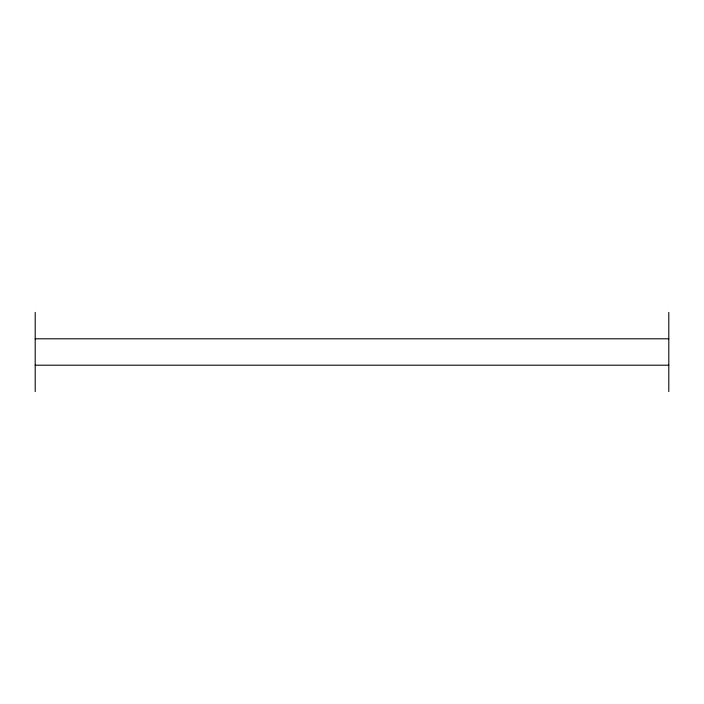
<?xml version="1.0" encoding="UTF-8"?>
<svg xmlns="http://www.w3.org/2000/svg" width="704" height="704" viewBox="0 0 704 704"><rect width="100%" height="100%" fill="white"/><g stroke="black" fill="none" stroke-linecap="round" stroke-linejoin="round"><path stroke-width="1.06" d="M35.2 338.8L668.8 338.8M35.2 365.2L668.8 365.2M668.8 312.4L668.8 391.6M35.2 312.4L35.2 391.6"/></g></svg>
